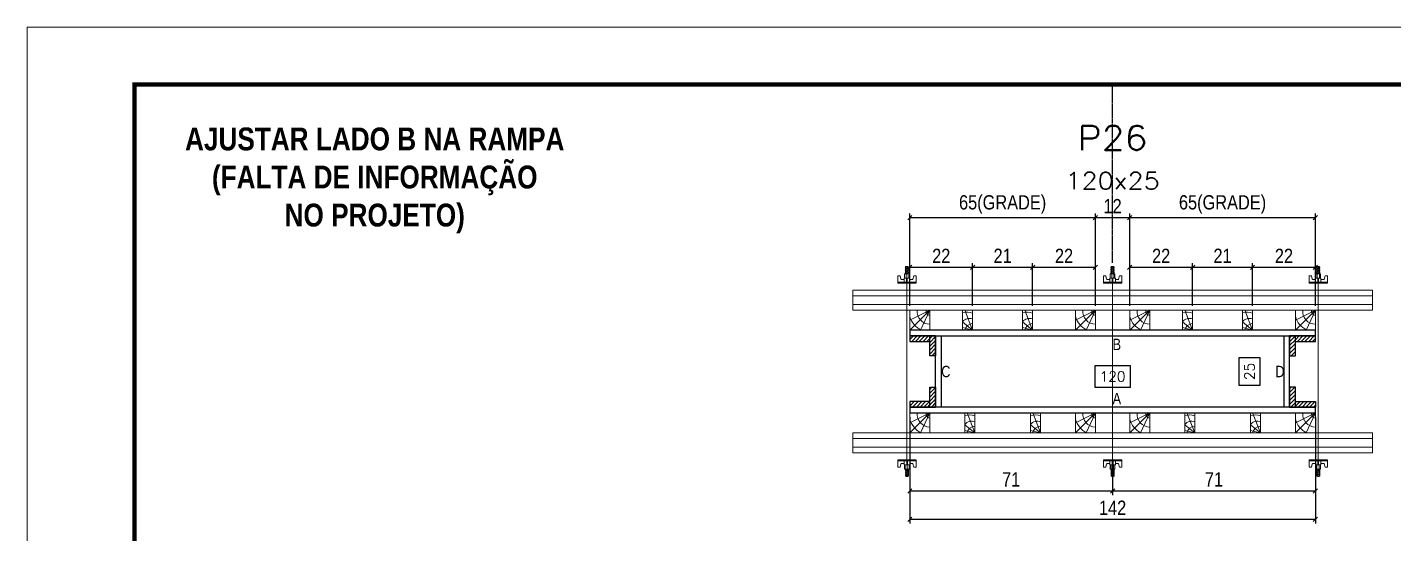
# Model space of a CAD drawing. Header units: millimetres. Extents: x 1945 to 8225, y 304 to 15137.
# Drawn here: x 6700 to 7657, y 4445 to 4800 of the extents above; entities that cross this region are included whole.
import ezdxf
from ezdxf.enums import TextEntityAlignment as Align

# ---------------------------------------------------------------- set-up
doc = ezdxf.new("R2010")
doc.units = ezdxf.units.MM
doc.linetypes.add('DASHED', pattern=[0.75, 0.5, -0.25])
doc.linetypes.add('HIDDEN', pattern=[0.375, 0.25, -0.125])
for name, color, linetype in [('COTA', 241, 'Continuous'), ('NOMENCLATURA', 7, 'Continuous'), ('Painéis', 200, 'Continuous'), ('PONTALETE', 7, 'Continuous'), ('SARRAFO', 251, 'Continuous'), ('Texto de Titulo', 7, 'Continuous'), ('Texto Qtd Sarr', 242, 'Continuous')]:
    doc.layers.add(name, color=color, linetype=linetype)
for name, color, linetype, lineweight in [('Folhas', 255, 'Continuous', 9), ('Hachura', 251, 'Continuous', 9), ('Madeira', 126, 'Continuous', 18), ('Perfil Metálico', 224, 'Continuous', 18), ('SARRAFO DE PRESSAO', 251, 'DASHED', 9), ('Texto Seção', 7, 'Continuous', 15)]:
    doc.layers.add(name, color=color, linetype=linetype, lineweight=lineweight)
doc.styles.add('COTA TECNICA 2X', font='techl___.ttf', dxfattribs={"height": 10})
doc.styles.add('ROMANC', font='techb___.ttf', dxfattribs={"height": 2.5})
doc.styles.add('ROMANS', font='romans.shx')
doc.styles.get("Standard").update_dxf_attribs({"font": 'arial.ttf'})
doc.dimstyles.new('cotax2', dxfattribs={"dimtxt": 10, "dimasz": 3, "dimexe": 3, "dimexo": 3, "dimgap": 3, "dimtad": 1, "dimdec": 1, "dimlfac": 0.5, "dimzin": 12, "dimdsep": 46, "dimtxsty": 'COTA TECNICA 2X', "dimblk1": 'OBLIQUE', "dimblk2": 'OBLIQUE', "dimsah": 1, "dimcen": 0.9, "dimclrd": 256, "dimclre": 256, "dimclrt": 256, "dimadec": 1, "dimazin": 3, "dimtfac": 1, "dimtdec": 1, "dimtmove": 2, "dimatfit": 3, "dimfxl": 1, "dimtolj": 1, "dimtzin": 12, "dimarcsym": 0})
doc.dimstyles.new('SECÇÃO 2', dxfattribs={"dimtxt": 7, "dimasz": 6, "dimexe": 0.18, "dimexo": 2, "dimgap": -4, "dimtad": 3, "dimdec": 1, "dimlfac": 0.5, "dimzin": 12, "dimdsep": 46, "dimtxsty": 'ROMANS', "dimblk": 'ARCHTICK', "dimcen": 0.09, "dimse1": 1, "dimse2": 1, "dimsd1": 1, "dimsd2": 1, "dimclrd": 180, "dimclre": 5, "dimclrt": 1, "dimadec": 0, "dimazin": 3, "dimtfac": 1, "dimtdec": 1, "dimtofl": 0, "dimtmove": 0, "dimatfit": 3, "dimldrblk": 'ARCHTICK', "dimfxl": 1, "dimtolj": 1, "dimtzin": 0, "dimarcsym": 0})
pattern_1 = [(46, (9004.8572, 8988.1853), (-1.3703423, 1.3233242), [])]

# ---------------------------------------------------------------- blocks, each defined once
blk = doc.blocks.new('9999999999')
at = {"layer": 'Folhas'}
blk.add_lwpolyline([(98138.98, 34190.21), (99623.98, 34190.21), (99623.98, 35240.21), (98138.98, 35240.21)], close=True, dxfattribs=at)
at = {"layer": 'Folhas', "color": 30, "const_width": 3}
blk.add_lwpolyline([(98213.98, 34230.21), (99583.98, 34230.21), (99583.98, 35200.21), (98213.98, 35200.21)], close=True, dxfattribs=at)
blk = doc.blocks.new('_Oblique')
at = {"color": 0, "linetype": 'ByBlock', "lineweight": -2}
blk.add_line((-0.5, -0.5), (0.5, 0.5), dxfattribs=at)
blk = doc.blocks.new('*D1454')
at = {"layer": 'COTA', "linetype": 'Continuous', "lineweight": -2, "ltscale": 30, "transparency": 16777216}
for p, q in [((7317.86, 4526.79), (7317.86, 4452.25)), ((7601.86, 4526.79), (7601.86, 4452.25)), ((7317.86, 4455.25), (7601.86, 4455.25))]:
    blk.add_line(p, q, dxfattribs=at)
at = {"layer": 'Defpoints', "color": 0, "linetype": 'Continuous', "ltscale": 30, "transparency": 16777216}
for p in [(7317.86, 4529.79), (7601.86, 4529.79), (7601.86, 4455.25)]:
    blk.add_point(p, dxfattribs=at)
at = {"layer": 'COTA', "linetype": 'Continuous', "lineweight": -2, "ltscale": 30, "transparency": 16777216, "xscale": 3, "yscale": 3, "zscale": 3, "rotation": 180}
blk.add_blockref('_Oblique', (7317.86, 4455.25), dxfattribs=at)
at = {"layer": 'COTA', "linetype": 'Continuous', "lineweight": -2, "ltscale": 30, "transparency": 16777216, "xscale": 3, "yscale": 3, "zscale": 3}
blk.add_blockref('_Oblique', (7601.86, 4455.25), dxfattribs=at)
at = {"layer": 'COTA', "linetype": 'Continuous', "ltscale": 30, "transparency": 16777216, "insert": (7459.86, 4463.33), "char_height": 10, "attachment_point": 5, "style": 'COTA TECNICA 2X'}
blk.add_mtext('\\A1;142', dxfattribs=at)
blk = doc.blocks.new('*D1469')
at = {"layer": 'COTA', "color": 180, "lineweight": -2, "transparency": 16777216}
for p, q in [((7472.36, 4562.79), (7447.36, 4562.79)), ((7447.36, 4562.79), (7447.36, 4547.79)), ((7472.36, 4547.79), (7472.36, 4562.79)), ((7447.36, 4547.79), (7472.36, 4547.79))]:
    blk.add_line(p, q, dxfattribs=at)
at = {"layer": 'Defpoints', "color": 0, "transparency": 16777216}
for p in [(7579.86, 4543.79), (7339.86, 4533.79), (7579.86, 4533.79)]:
    blk.add_point(p, dxfattribs=at)
at = {"layer": 'COTA', "color": 1, "transparency": 16777216, "insert": (7459.86, 4555.29), "char_height": 7, "attachment_point": 5, "style": 'ROMANS'}
blk.add_mtext('\\A1;120', dxfattribs=at)
blk = doc.blocks.new('_ArchTick')
at = {"color": 0, "linetype": 'ByBlock', "const_width": 0.15}
blk.add_lwpolyline([(-0.5, -0.5), (0.5, 0.5)], dxfattribs=at)
blk = doc.blocks.new('B1A.E')
at = {"layer": 'Madeira', "linetype": 'ByBlock', "ltscale": 0.05}
for p, q in [((0, 7), (0, 0)), ((0, 7), (0, 0)), ((7, 7), (7, 0)), ((7, 7), (7, 0))]:
    blk.add_line(p, q, dxfattribs=at)
at = {"layer": 'Madeira', "ltscale": 0.05}
for p, q in [((0, 7), (7, 7)), ((7, 7), (0, 0)), ((7, 7), (0, 3.5)), ((7, 7), (3.77, 0)), ((7, 0), (0, 0))]:
    blk.add_line(p, q, dxfattribs=at)
for centre, radius, start, end in [((7.08, 6.57), 4.53, 174.4861, 268.9531), ((7.09, 6.61), 1.41, 163.7819, 266.2825), ((7.54, 7), 7.87, 196.5528, 242.8845)]:
    blk.add_arc(centre, radius, start, end, dxfattribs=at)
blk = doc.blocks.new('B1A.D')
at = {"layer": 'COTA', "linetype": 'ByBlock'}
blk.add_blockref('B1A.E', (-7, 0), dxfattribs=at)
blk = doc.blocks.new('MEIO PONTALETE')
at = {"layer": 'Madeira'}
for q in [(2.71, 7), (3.5, 2.88), (3.5, 0.87)]:
    blk.add_line((0, 0), q, dxfattribs=at)
blk.add_lwpolyline([(0, 0), (3.5, 0), (3.5, 7), (0, 7)], close=True, dxfattribs=at)
for centre, radius, start, end in [((2.04, 0.06), 6.23, 76.4499, 109.0913), ((1.09, 0.9), 3.19, 40.9063, 109.9847), ((-0.21, -0.78), 3.09, 14.6322, 86.0383)]:
    blk.add_arc(centre, radius, start, end, dxfattribs=at)
blk = doc.blocks.new('BLOCK 2')
at = {"layer": 'PONTALETE', "color": 1, "xscale": -2, "yscale": 2, "zscale": 2}
blk.add_blockref('MEIO PONTALETE', (131231.05, 34113.97), dxfattribs=at)
blk = doc.blocks.new('A2')
at = {"layer": 'COTA', "linetype": 'ByBlock'}
blk.add_blockref('BLOCK 2', (-131205.24, -34118.58), dxfattribs=at)
blk = doc.blocks.new('B2A')
at = {"layer": 'COTA', "linetype": 'ByBlock', "xscale": 10, "yscale": 10, "zscale": 10}
blk.add_blockref('A2', (-188.1, 46), dxfattribs=at)
blk = doc.blocks.new('B2A.E')
at = {"layer": 'COTA', "linetype": 'ByBlock', "xscale": 0.05000874370170691, "yscale": 0.05000874370170691, "zscale": 0.05000874370170691}
blk.add_blockref('B2A', (0, 0), dxfattribs=at)
blk = doc.blocks.new('B1B.E')
at = {"layer": 'Madeira', "linetype": 'ByBlock', "ltscale": 0.05}
for p, q in [((0, 0), (0, -7)), ((0, 0), (0, -7)), ((7, 0), (7, -7)), ((7, 0), (7, -7))]:
    blk.add_line(p, q, dxfattribs=at)
at = {"layer": 'Madeira', "ltscale": 0.05}
for p, q in [((0, 0), (7, 0)), ((7, 0), (0, -7)), ((7, 0), (0, -3.5)), ((7, 0), (3.77, -7)), ((7, -7), (0, -7))]:
    blk.add_line(p, q, dxfattribs=at)
for centre, radius, start, end in [((7.08, -0.43), 4.53, 174.4861, 268.9531), ((7.09, -0.39), 1.41, 163.7819, 266.2825), ((7.54, 0), 7.87, 196.5528, 242.8845)]:
    blk.add_arc(centre, radius, start, end, dxfattribs=at)
blk = doc.blocks.new('B1B.D')
at = {"layer": 'Madeira', "linetype": 'ByBlock', "ltscale": 0.05}
for p, q in [((-7, 0), (-7, -7)), ((-7, 0), (-7, -7)), ((0, 0), (0, -7)), ((0, 0), (0, -7))]:
    blk.add_line(p, q, dxfattribs=at)
at = {"layer": 'Madeira', "ltscale": 0.05}
for p, q in [((-7, 0), (0, 0)), ((0, 0), (-7, -7)), ((0, 0), (-7, -3.5)), ((0, 0), (-3.23, -7)), ((0, -7), (-7, -7))]:
    blk.add_line(p, q, dxfattribs=at)
for centre, radius, start, end in [((0.54, 0), 7.87, 196.5528, 242.8845), ((0.08, -0.44), 4.53, 174.4861, 268.9531), ((0.09, -0.39), 1.41, 163.7819, 266.2825)]:
    blk.add_arc(centre, radius, start, end, dxfattribs=at)
blk = doc.blocks.new('*D1470')
at = {"layer": 'COTA', "linetype": 'Continuous', "lineweight": -2, "ltscale": 30, "transparency": 16777216}
for p, q in [((7317.86, 4609.59), (7317.86, 4669.59)), ((7447.86, 4609.59), (7447.86, 4669.59)), ((7317.86, 4666.59), (7447.86, 4666.59))]:
    blk.add_line(p, q, dxfattribs=at)
at = {"layer": 'Defpoints', "color": 0, "linetype": 'Continuous', "ltscale": 30, "transparency": 16777216}
for p in [(7447.86, 4666.59), (7317.86, 4606.59), (7447.86, 4606.59)]:
    blk.add_point(p, dxfattribs=at)
at = {"layer": 'COTA', "linetype": 'Continuous', "lineweight": -2, "ltscale": 30, "transparency": 16777216, "xscale": 3, "yscale": 3, "zscale": 3, "rotation": 180}
blk.add_blockref('_Oblique', (7317.86, 4666.59), dxfattribs=at)
at = {"layer": 'COTA', "linetype": 'Continuous', "lineweight": -2, "ltscale": 30, "transparency": 16777216, "xscale": 3, "yscale": 3, "zscale": 3}
blk.add_blockref('_Oblique', (7447.86, 4666.59), dxfattribs=at)
at = {"layer": 'COTA', "linetype": 'Continuous', "ltscale": 30, "transparency": 16777216, "insert": (7382.86, 4675.81), "char_height": 10, "attachment_point": 5, "style": 'COTA TECNICA 2X'}
blk.add_mtext('\\A1;65(GRADE)', dxfattribs=at)
blk = doc.blocks.new('B2B.E')
at = {"layer": 'COTA', "linetype": 'ByBlock'}
blk.add_blockref('B2A.E', (0, -7), dxfattribs=at)
blk = doc.blocks.new('*D1471')
at = {"layer": 'COTA', "linetype": 'Continuous', "lineweight": -2, "ltscale": 30, "transparency": 16777216}
for p, q in [((7317.86, 4604.79), (7317.86, 4634.79)), ((7317.86, 4631.79), (7361.86, 4631.79)), ((7361.86, 4604.79), (7361.86, 4634.79))]:
    blk.add_line(p, q, dxfattribs=at)
at = {"layer": 'Defpoints', "color": 0, "linetype": 'Continuous', "ltscale": 30, "transparency": 16777216}
for p in [(7361.86, 4631.79), (7317.86, 4601.79), (7361.86, 4601.79)]:
    blk.add_point(p, dxfattribs=at)
at = {"layer": 'COTA', "linetype": 'Continuous', "lineweight": -2, "ltscale": 30, "transparency": 16777216, "xscale": 3, "yscale": 3, "zscale": 3, "rotation": 180}
blk.add_blockref('_Oblique', (7317.86, 4631.79), dxfattribs=at)
at = {"layer": 'COTA', "linetype": 'Continuous', "lineweight": -2, "ltscale": 30, "transparency": 16777216, "xscale": 3, "yscale": 3, "zscale": 3}
blk.add_blockref('_Oblique', (7361.86, 4631.79), dxfattribs=at)
at = {"layer": 'COTA', "linetype": 'Continuous', "ltscale": 30, "transparency": 16777216, "insert": (7339.86, 4639.79), "char_height": 10, "attachment_point": 5, "style": 'COTA TECNICA 2X'}
blk.add_mtext('\\A1;22', dxfattribs=at)
blk = doc.blocks.new('*D1472')
at = {"layer": 'COTA', "linetype": 'Continuous', "lineweight": -2, "ltscale": 30, "transparency": 16777216}
for p, q in [((7361.86, 4604.79), (7361.86, 4634.79)), ((7361.86, 4631.79), (7403.86, 4631.79)), ((7403.86, 4604.79), (7403.86, 4634.79))]:
    blk.add_line(p, q, dxfattribs=at)
at = {"layer": 'Defpoints', "color": 0, "linetype": 'Continuous', "ltscale": 30, "transparency": 16777216}
for p in [(7403.86, 4631.79), (7361.86, 4601.79), (7403.86, 4601.79)]:
    blk.add_point(p, dxfattribs=at)
at = {"layer": 'COTA', "linetype": 'Continuous', "lineweight": -2, "ltscale": 30, "transparency": 16777216, "xscale": 3, "yscale": 3, "zscale": 3, "rotation": 180}
blk.add_blockref('_Oblique', (7361.86, 4631.79), dxfattribs=at)
at = {"layer": 'COTA', "linetype": 'Continuous', "lineweight": -2, "ltscale": 30, "transparency": 16777216, "xscale": 3, "yscale": 3, "zscale": 3}
blk.add_blockref('_Oblique', (7403.86, 4631.79), dxfattribs=at)
at = {"layer": 'COTA', "linetype": 'Continuous', "ltscale": 30, "transparency": 16777216, "insert": (7382.86, 4639.84), "char_height": 10, "attachment_point": 5, "style": 'COTA TECNICA 2X'}
blk.add_mtext('\\A1;21', dxfattribs=at)
blk = doc.blocks.new('*D1473')
at = {"layer": 'COTA', "linetype": 'Continuous', "lineweight": -2, "ltscale": 30, "transparency": 16777216}
for p, q in [((7403.86, 4604.79), (7403.86, 4634.79)), ((7403.86, 4631.79), (7447.86, 4631.79)), ((7447.86, 4604.79), (7447.86, 4634.79))]:
    blk.add_line(p, q, dxfattribs=at)
at = {"layer": 'Defpoints', "color": 0, "linetype": 'Continuous', "ltscale": 30, "transparency": 16777216}
for p in [(7447.86, 4631.79), (7403.86, 4601.79), (7447.86, 4601.79)]:
    blk.add_point(p, dxfattribs=at)
at = {"layer": 'COTA', "linetype": 'Continuous', "lineweight": -2, "ltscale": 30, "transparency": 16777216, "xscale": 3, "yscale": 3, "zscale": 3, "rotation": 180}
blk.add_blockref('_Oblique', (7403.86, 4631.79), dxfattribs=at)
at = {"layer": 'COTA', "linetype": 'Continuous', "lineweight": -2, "ltscale": 30, "transparency": 16777216, "xscale": 3, "yscale": 3, "zscale": 3}
blk.add_blockref('_Oblique', (7447.86, 4631.79), dxfattribs=at)
at = {"layer": 'COTA', "linetype": 'Continuous', "ltscale": 30, "transparency": 16777216, "insert": (7425.86, 4639.79), "char_height": 10, "attachment_point": 5, "style": 'COTA TECNICA 2X'}
blk.add_mtext('\\A1;22', dxfattribs=at)
blk = doc.blocks.new('*D1474')
at = {"layer": 'COTA', "linetype": 'Continuous', "lineweight": -2, "ltscale": 30, "transparency": 16777216}
for p, q in [((7447.86, 4609.59), (7447.86, 4669.59)), ((7471.86, 4609.59), (7471.86, 4669.59)), ((7447.86, 4666.59), (7471.86, 4666.59))]:
    blk.add_line(p, q, dxfattribs=at)
at = {"layer": 'Defpoints', "color": 0, "linetype": 'Continuous', "ltscale": 30, "transparency": 16777216}
for p in [(7471.86, 4666.59), (7447.86, 4606.59), (7471.86, 4606.59)]:
    blk.add_point(p, dxfattribs=at)
at = {"layer": 'COTA', "linetype": 'Continuous', "lineweight": -2, "ltscale": 30, "transparency": 16777216, "xscale": 3, "yscale": 3, "zscale": 3, "rotation": 180}
blk.add_blockref('_Oblique', (7447.86, 4666.59), dxfattribs=at)
at = {"layer": 'COTA', "linetype": 'Continuous', "lineweight": -2, "ltscale": 30, "transparency": 16777216, "xscale": 3, "yscale": 3, "zscale": 3}
blk.add_blockref('_Oblique', (7471.86, 4666.59), dxfattribs=at)
at = {"layer": 'COTA', "linetype": 'Continuous', "ltscale": 30, "transparency": 16777216, "insert": (7459.86, 4674.64), "char_height": 10, "attachment_point": 5, "style": 'COTA TECNICA 2X'}
blk.add_mtext('\\A1;12', dxfattribs=at)
blk = doc.blocks.new('*D1475')
at = {"layer": 'COTA', "linetype": 'Continuous', "lineweight": -2, "ltscale": 30, "transparency": 16777216}
for p, q in [((7471.86, 4609.59), (7471.86, 4669.59)), ((7601.86, 4609.59), (7601.86, 4669.59)), ((7471.86, 4666.59), (7601.86, 4666.59))]:
    blk.add_line(p, q, dxfattribs=at)
at = {"layer": 'Defpoints', "color": 0, "linetype": 'Continuous', "ltscale": 30, "transparency": 16777216}
for p in [(7601.86, 4666.59), (7471.86, 4606.59), (7601.86, 4606.59)]:
    blk.add_point(p, dxfattribs=at)
at = {"layer": 'COTA', "linetype": 'Continuous', "lineweight": -2, "ltscale": 30, "transparency": 16777216, "xscale": 3, "yscale": 3, "zscale": 3, "rotation": 180}
blk.add_blockref('_Oblique', (7471.86, 4666.59), dxfattribs=at)
at = {"layer": 'COTA', "linetype": 'Continuous', "lineweight": -2, "ltscale": 30, "transparency": 16777216, "xscale": 3, "yscale": 3, "zscale": 3}
blk.add_blockref('_Oblique', (7601.86, 4666.59), dxfattribs=at)
at = {"layer": 'COTA', "linetype": 'Continuous', "ltscale": 30, "transparency": 16777216, "insert": (7536.86, 4675.81), "char_height": 10, "attachment_point": 5, "style": 'COTA TECNICA 2X'}
blk.add_mtext('\\A1;65(GRADE)', dxfattribs=at)
blk = doc.blocks.new('*D1476')
at = {"layer": 'COTA', "linetype": 'Continuous', "lineweight": -2, "ltscale": 30, "transparency": 16777216}
for p, q in [((7471.86, 4604.79), (7471.86, 4634.79)), ((7471.86, 4631.79), (7515.86, 4631.79)), ((7515.86, 4604.79), (7515.86, 4634.79))]:
    blk.add_line(p, q, dxfattribs=at)
at = {"layer": 'Defpoints', "color": 0, "linetype": 'Continuous', "ltscale": 30, "transparency": 16777216}
for p in [(7515.86, 4631.79), (7471.86, 4601.79), (7515.86, 4601.79)]:
    blk.add_point(p, dxfattribs=at)
at = {"layer": 'COTA', "linetype": 'Continuous', "lineweight": -2, "ltscale": 30, "transparency": 16777216, "xscale": 3, "yscale": 3, "zscale": 3, "rotation": 180}
blk.add_blockref('_Oblique', (7471.86, 4631.79), dxfattribs=at)
at = {"layer": 'COTA', "linetype": 'Continuous', "lineweight": -2, "ltscale": 30, "transparency": 16777216, "xscale": 3, "yscale": 3, "zscale": 3}
blk.add_blockref('_Oblique', (7515.86, 4631.79), dxfattribs=at)
at = {"layer": 'COTA', "linetype": 'Continuous', "ltscale": 30, "transparency": 16777216, "insert": (7493.86, 4639.79), "char_height": 10, "attachment_point": 5, "style": 'COTA TECNICA 2X'}
blk.add_mtext('\\A1;22', dxfattribs=at)
blk = doc.blocks.new('*D1477')
at = {"layer": 'COTA', "linetype": 'Continuous', "lineweight": -2, "ltscale": 30, "transparency": 16777216}
for p, q in [((7515.86, 4604.79), (7515.86, 4634.79)), ((7515.86, 4631.79), (7557.86, 4631.79)), ((7557.86, 4604.79), (7557.86, 4634.79))]:
    blk.add_line(p, q, dxfattribs=at)
at = {"layer": 'Defpoints', "color": 0, "linetype": 'Continuous', "ltscale": 30, "transparency": 16777216}
for p in [(7557.86, 4631.79), (7515.86, 4601.79), (7557.86, 4601.79)]:
    blk.add_point(p, dxfattribs=at)
at = {"layer": 'COTA', "linetype": 'Continuous', "lineweight": -2, "ltscale": 30, "transparency": 16777216, "xscale": 3, "yscale": 3, "zscale": 3, "rotation": 180}
blk.add_blockref('_Oblique', (7515.86, 4631.79), dxfattribs=at)
at = {"layer": 'COTA', "linetype": 'Continuous', "lineweight": -2, "ltscale": 30, "transparency": 16777216, "xscale": 3, "yscale": 3, "zscale": 3}
blk.add_blockref('_Oblique', (7557.86, 4631.79), dxfattribs=at)
at = {"layer": 'COTA', "linetype": 'Continuous', "ltscale": 30, "transparency": 16777216, "insert": (7536.86, 4639.84), "char_height": 10, "attachment_point": 5, "style": 'COTA TECNICA 2X'}
blk.add_mtext('\\A1;21', dxfattribs=at)
blk = doc.blocks.new('*D1478')
at = {"layer": 'COTA', "linetype": 'Continuous', "lineweight": -2, "ltscale": 30, "transparency": 16777216}
for p, q in [((7557.86, 4604.79), (7557.86, 4634.79)), ((7557.86, 4631.79), (7601.86, 4631.79)), ((7601.86, 4604.79), (7601.86, 4634.79))]:
    blk.add_line(p, q, dxfattribs=at)
at = {"layer": 'Defpoints', "color": 0, "linetype": 'Continuous', "ltscale": 30, "transparency": 16777216}
for p in [(7601.86, 4631.79), (7557.86, 4601.79), (7601.86, 4601.79)]:
    blk.add_point(p, dxfattribs=at)
at = {"layer": 'COTA', "linetype": 'Continuous', "lineweight": -2, "ltscale": 30, "transparency": 16777216, "xscale": 3, "yscale": 3, "zscale": 3, "rotation": 180}
blk.add_blockref('_Oblique', (7557.86, 4631.79), dxfattribs=at)
at = {"layer": 'COTA', "linetype": 'Continuous', "lineweight": -2, "ltscale": 30, "transparency": 16777216, "xscale": 3, "yscale": 3, "zscale": 3}
blk.add_blockref('_Oblique', (7601.86, 4631.79), dxfattribs=at)
at = {"layer": 'COTA', "linetype": 'Continuous', "ltscale": 30, "transparency": 16777216, "insert": (7579.86, 4639.79), "char_height": 10, "attachment_point": 5, "style": 'COTA TECNICA 2X'}
blk.add_mtext('\\A1;22', dxfattribs=at)
blk = doc.blocks.new('C')
at = {"layer": 'Hachura', "color": 0}
for p, q in [((0, 3.22), (0, -3.22)), ((0.45, 3.22), (0, 3.22)), ((0.46, 3.16), (0, 3.16)), ((0.46, 3.05), (0, 3.05)), ((0.46, 2.88), (0, 2.88)), ((0, 2.75), (0, -1.16)), ((0.46, 2.65), (0, 2.65)), ((0.46, 2.23), (0, 2.23)), ((0.46, 1.51), (0, 1.51)), ((0.39, 0.49), (0.17, 0.49)), ((0.45, -3.23), (0.45, 3.22)), ((0.45, 3.22), (2.58, 3.22)), ((1.74, 0.97), (0.45, 0.97)), ((1.45, 0.1), (0.45, 0.1)), ((1.35, 1.94), (1.35, 0.96)), ((2.58, 2.39), (1.47, 2.09)), ((1.74, -0.97), (1.74, 0.97)), ((1.74, 0.97), (1.74, 0.84)), ((1.74, 0.97), (1.74, 0.84)), ((1.74, 0.84), (3.35, 0.84)), ((3.35, 0.45), (1.74, 0.45)), ((2.58, 3.22), (2.58, 2.39)), ((3.32, 0.84), (3.32, -0.84)), ((3.35, 0.84), (3.35, -0.84)), ((3.68, 0.45), (3.35, 0.45)), ((3.84, -0.52), (3.35, 0.45)), ((3.35, 0.06), (3.67, -0.57)), ((3.68, 0.45), (4.16, -0.52)), ((3.72, 0.5), (4.25, -0.57)), ((4.37, -0.55), (3.83, 0.53)), ((4.15, 0.45), (3.93, 0.45)), ((4.42, -0.52), (3.93, 0.45)), ((4.15, 0.45), (4.26, 0.45)), ((4.26, 0.45), (4.74, -0.52)), ((4.3, 0.5), (4.83, -0.57)), ((4.95, -0.55), (4.41, 0.53)), ((4.51, 0.45), (4.84, 0.45)), ((5, -0.52), (4.51, 0.45)), ((4.84, 0.45), (5.32, -0.52)), ((4.88, 0.5), (5.41, -0.57)), ((5.53, -0.55), (4.99, 0.53)), ((5.58, -0.52), (5.09, 0.45)), ((5.42, 0.45), (5.09, 0.45)), ((5.58, -0.52), (5.09, 0.45)), ((5.42, 0.45), (5.74, -0.19)), ((5.46, 0.5), (5.74, -0.07)), ((5.74, 0.19), (5.57, 0.53)), ((5.74, 0.32), (5.68, 0.45)), ((5.68, 0.45), (5.74, 0.45)), ((5.74, 0.45), (5.9, 0.29)), ((5.74, 0.45), (5.74, -0.52)), ((5.9, -0.36), (5.9, 0.29)), ((0.45, 0), (0, 0)), ((0.46, -1.52), (0, -1.52)), ((0.46, -2.23), (0, -2.23)), ((0.46, -2.65), (0, -2.65)), ((0.46, -2.88), (0, -2.88)), ((0.46, -3.05), (0, -3.05)), ((0.46, -3.16), (0, -3.16)), ((0, -3.22), (2.57, -3.22)), ((0.08, -0.48), (0.29, -0.48)), ((0.29, -0.48), (0.4, -0.48)), ((0.45, 0), (0.45, -0.97)), ((0.45, -0.16), (1.45, -0.16)), ((0.45, -0.65), (0.45, -0.32)), ((0.45, -3.23), (0.45, -0.65)), ((0.45, -0.97), (1.74, -0.97)), ((1.35, -1.94), (1.35, -0.97)), ((2.58, -2.39), (1.47, -2.1)), ((3.35, -0.32), (1.74, -0.32)), ((3.35, -0.84), (1.74, -0.84)), ((2.58, -3.23), (2.58, -2.39)), ((3.35, -0.07), (3.58, -0.52)), ((3.35, -0.52), (3.58, -0.52)), ((3.84, -0.52), (4.16, -0.52)), ((4.42, -0.52), (4.74, -0.52)), ((4.63, -0.52), (4.74, -0.52)), ((5, -0.52), (5.32, -0.52)), ((5.58, -0.52), (5.74, -0.52)), ((5.74, -0.52), (5.9, -0.36)), ((5.74, -0.52), (5.74, -0.52))]:
    blk.add_line(p, q, dxfattribs=at)
for centre, radius, start, end in [((1.52, 1.94), 0.161, 104.7436, 180), ((1.44, -0.03), 0.129, 272.695, 87.305), ((3.81, 0.39), 0.143, 25.5688, 154.4312), ((4.39, 0.39), 0.143, 25.5688, 154.4312), ((4.97, 0.39), 0.143, 25.5688, 154.4312), ((5.55, 0.39), 0.143, 25.5688, 154.4312), ((0.17, -0.37), 0.174, 221.744, 317.8592), ((1.52, -1.94), 0.161, 180, 255.2564), ((3.71, -0.4), 0.174, 222.1408, 318.256), ((4.29, -0.4), 0.174, 222.1408, 318.256), ((4.87, -0.4), 0.174, 222.1408, 318.256), ((5.45, -0.4), 0.174, 222.1408, 318.256), ((5.61, -0.4), 0.174, 317.8592, 318.256)]:
    blk.add_arc(centre, radius, start, end, dxfattribs=at)
blk = doc.blocks.new('PAR.CIM')
at = {"layer": 'Hachura', "linetype": 'Continuous', "xscale": -1, "rotation": 270}
blk.add_blockref('C', (0, 0), dxfattribs=at)
blk = doc.blocks.new('PAR.BAI')
at = {"layer": 'Hachura', "linetype": 'Continuous', "xscale": -1, "rotation": 90}
blk.add_blockref('C', (0, 0), dxfattribs=at)
blk = doc.blocks.new('*D1479')
at = {"layer": 'COTA', "linetype": 'Continuous', "lineweight": -2, "ltscale": 30, "transparency": 16777216}
for p, q in [((7317.86, 4495.85), (7317.86, 4472.13)), ((7459.86, 4493.99), (7459.86, 4472.13)), ((7317.86, 4475.13), (7459.86, 4475.13))]:
    blk.add_line(p, q, dxfattribs=at)
at = {"layer": 'Defpoints', "color": 0, "linetype": 'Continuous', "ltscale": 30, "transparency": 16777216}
for p in [(7317.86, 4498.85), (7459.86, 4496.99), (7459.86, 4475.13)]:
    blk.add_point(p, dxfattribs=at)
at = {"layer": 'COTA', "linetype": 'Continuous', "lineweight": -2, "ltscale": 30, "transparency": 16777216, "xscale": 3, "yscale": 3, "zscale": 3, "rotation": 180}
blk.add_blockref('_Oblique', (7317.86, 4475.13), dxfattribs=at)
at = {"layer": 'COTA', "linetype": 'Continuous', "lineweight": -2, "ltscale": 30, "transparency": 16777216, "xscale": 3, "yscale": 3, "zscale": 3}
blk.add_blockref('_Oblique', (7459.86, 4475.13), dxfattribs=at)
at = {"layer": 'COTA', "linetype": 'Continuous', "ltscale": 30, "transparency": 16777216, "insert": (7388.86, 4483.2), "char_height": 10, "attachment_point": 5, "style": 'COTA TECNICA 2X'}
blk.add_mtext('\\A1;71', dxfattribs=at)
blk = doc.blocks.new('*D1480')
at = {"layer": 'COTA', "linetype": 'Continuous', "lineweight": -2, "ltscale": 30, "transparency": 16777216}
for p, q in [((7459.86, 4493.99), (7459.86, 4472.13)), ((7601.86, 4496.57), (7601.86, 4472.13)), ((7459.86, 4475.13), (7601.86, 4475.13))]:
    blk.add_line(p, q, dxfattribs=at)
at = {"layer": 'Defpoints', "color": 0, "linetype": 'Continuous', "ltscale": 30, "transparency": 16777216}
for p in [(7601.86, 4499.57), (7459.86, 4496.99), (7601.86, 4475.13)]:
    blk.add_point(p, dxfattribs=at)
at = {"layer": 'COTA', "linetype": 'Continuous', "lineweight": -2, "ltscale": 30, "transparency": 16777216, "xscale": 3, "yscale": 3, "zscale": 3, "rotation": 180}
blk.add_blockref('_Oblique', (7459.86, 4475.13), dxfattribs=at)
at = {"layer": 'COTA', "linetype": 'Continuous', "lineweight": -2, "ltscale": 30, "transparency": 16777216, "xscale": 3, "yscale": 3, "zscale": 3}
blk.add_blockref('_Oblique', (7601.86, 4475.13), dxfattribs=at)
at = {"layer": 'COTA', "linetype": 'Continuous', "ltscale": 30, "transparency": 16777216, "insert": (7530.86, 4483.2), "char_height": 10, "attachment_point": 5, "style": 'COTA TECNICA 2X'}
blk.add_mtext('\\A1;71', dxfattribs=at)
blk = doc.blocks.new('*D1269')
at = {"layer": 'COTA', "color": 180, "lineweight": -2, "transparency": 16777216}
for p, q in [((7563.23, 4568.45), (7548.23, 4568.45)), ((7548.23, 4568.45), (7548.23, 4549.12)), ((7563.23, 4549.12), (7563.23, 4568.45)), ((7548.23, 4549.12), (7563.23, 4549.12))]:
    blk.add_line(p, q, dxfattribs=at)
at = {"layer": 'Defpoints', "color": 0, "transparency": 16777216}
for p in [(7567.23, 4583.79), (7579.86, 4583.79), (7579.86, 4533.79)]:
    blk.add_point(p, dxfattribs=at)
at = {"layer": 'COTA', "color": 1, "transparency": 16777216, "insert": (7555.73, 4558.79), "char_height": 7, "attachment_point": 5, "rotation": 90, "style": 'ROMANS'}
blk.add_mtext('\\A1;25', dxfattribs=at)
blk = doc.blocks.new('titulo1')
at = {"layer": 'Defpoints', "color": 252, "linetype": 'HIDDEN', "ltscale": 2}
blk.add_line((0, 0), (0, 125), dxfattribs=at)
at = {"layer": 'Defpoints', "style": 'ROMANS', "oblique": 15}
blk.add_attdef('FOLHA', text='', height=10, dxfattribs=at).set_placement((0, 15.58), align=Align.MIDDLE_CENTER)
at = {"layer": 'Texto Qtd Sarr', "color": 3, "style": 'ROMANS', "oblique": 15}
for tag, height, p in [('TITULO', 17, (0, 71.45)), ('SEÇÃO', 12, (0, 41.55))]:
    blk.add_attdef(tag, text='', height=height, dxfattribs=at).set_placement(p, align=Align.MIDDLE_CENTER)

msp = doc.modelspace()

# ---------------------------------------------------------------- hatches: boundary and pattern name
at = {"layer": 'SARRAFO', "linetype": 'Continuous', "ltscale": 30}
h = msp.add_hatch(dxfattribs=at)
h.set_pattern_fill('ANSI31', color=256, scale=0.6, angle=1)
h.set_pattern_definition(pattern_1)
h.paths.add_polyline_path([(7331.86, 4583.79), (7317.86, 4583.79), (7317.86, 4579.79), (7331.86, 4579.79)])
h = msp.add_hatch(dxfattribs=at)
h.set_pattern_fill('ANSI31', color=256, scale=0.6, angle=1)
h.set_pattern_definition(pattern_1)
h.paths.add_polyline_path([(7335.86, 4583.79), (7331.86, 4583.79), (7331.86, 4569.79), (7335.86, 4569.79)])
h = msp.add_hatch(dxfattribs=at)
h.set_pattern_fill('ANSI31', color=256, scale=0.6, angle=1)
h.set_pattern_definition(pattern_1)
h.paths.add_polyline_path([(7587.86, 4583.79), (7583.86, 4583.79), (7583.86, 4569.79), (7587.86, 4569.79)])
h = msp.add_hatch(dxfattribs=at)
h.set_pattern_fill('ANSI31', color=256, scale=0.6, angle=1)
h.set_pattern_definition(pattern_1)
h.paths.add_polyline_path([(7601.86, 4583.79), (7587.86, 4583.79), (7587.86, 4579.79), (7601.86, 4579.79)])
h = msp.add_hatch(dxfattribs=at)
h.set_pattern_fill('ANSI31', color=256, scale=0.6, angle=1)
h.set_pattern_definition(pattern_1)
h.paths.add_polyline_path([(7335.86, 4547.79), (7331.86, 4547.79), (7331.86, 4533.79), (7335.86, 4533.79)])
h = msp.add_hatch(dxfattribs=at)
h.set_pattern_fill('ANSI31', color=256, scale=0.6, angle=1)
h.set_pattern_definition(pattern_1)
h.paths.add_polyline_path([(7587.86, 4547.79), (7583.86, 4547.79), (7583.86, 4533.79), (7587.86, 4533.79)])
h = msp.add_hatch(dxfattribs=at)
h.set_pattern_fill('ANSI31', color=256, scale=0.6, angle=1)
h.set_pattern_definition(pattern_1)
h.paths.add_polyline_path([(7331.86, 4537.79), (7317.86, 4537.79), (7317.86, 4533.79), (7331.86, 4533.79)])
h = msp.add_hatch(dxfattribs=at)
h.set_pattern_fill('ANSI31', color=256, scale=0.6, angle=1)
h.set_pattern_definition(pattern_1)
h.paths.add_polyline_path([(7601.86, 4537.79), (7587.86, 4537.79), (7587.86, 4533.79), (7601.86, 4533.79)])

# ---------------------------------------------------------------- linework, layer by layer
at = {"layer": 'Hachura', "linetype": 'Continuous', "ltscale": 30}
for points in [[(7315.86, 4620.59), (7315.86, 4496.99)], [(7459.86, 4620.59), (7459.86, 4496.99)], [(7603.86, 4496.99), (7603.86, 4620.59)]]:
    msp.add_lwpolyline(points, dxfattribs=at)
at = {"layer": 'Painéis', "linetype": 'Continuous', "ltscale": 30}
for points in [[(7317.86, 4583.79), (7601.86, 4583.79), (7601.86, 4587.79), (7317.86, 4587.79)], [(7317.86, 4529.79), (7601.86, 4529.79), (7601.86, 4533.79), (7317.86, 4533.79)]]:
    msp.add_lwpolyline(points, close=True, dxfattribs=at)
for points in [[(7335.86, 4533.79), (7335.86, 4583.79)], [(7339.86, 4583.79), (7339.86, 4533.79)], [(7579.86, 4583.79), (7579.86, 4533.79)], [(7583.86, 4533.79), (7583.86, 4583.79)]]:
    msp.add_lwpolyline(points, dxfattribs=at)
at = {"layer": 'Perfil Metálico', "linetype": 'Continuous', "ltscale": 30}
for points in [[(7277.86, 4601.79), (7641.86, 4601.79), (7641.86, 4615.79), (7277.86, 4615.79)], [(7277.86, 4515.79), (7641.86, 4515.79), (7641.86, 4501.79), (7277.86, 4501.79)]]:
    msp.add_lwpolyline(points, close=True, dxfattribs=at)
for points in [[(7641.86, 4611.79), (7277.86, 4611.79)], [(7277.86, 4605.79), (7641.86, 4605.79)], [(7277.86, 4511.79), (7641.86, 4511.79)], [(7641.86, 4505.79), (7277.86, 4505.79)]]:
    msp.add_lwpolyline(points, dxfattribs=at)
at = {"layer": 'SARRAFO', "linetype": 'Continuous', "ltscale": 30}
msp.add_line((7583.86, 4533.79), (7601.86, 4533.79), dxfattribs=at)
for points in [[(7335.86, 4583.79), (7317.86, 4583.79), (7317.86, 4579.79), (7331.86, 4579.79)], [(7335.86, 4583.79), (7335.86, 4569.79), (7331.86, 4569.79), (7331.86, 4583.79)], [(7601.86, 4583.79), (7583.86, 4583.79), (7583.86, 4569.79), (7587.86, 4569.79), (7587.86, 4583.79)], [(7587.86, 4579.79), (7601.86, 4579.79), (7601.86, 4583.79)], [(7331.86, 4533.79), (7331.86, 4547.79), (7335.86, 4547.79), (7335.86, 4533.79)], [(7587.86, 4533.79), (7587.86, 4547.79), (7583.86, 4547.79), (7583.86, 4533.79)], [(7331.86, 4537.79), (7317.86, 4537.79), (7317.86, 4533.79), (7335.86, 4533.79)], [(7587.86, 4537.79), (7601.86, 4537.79), (7601.86, 4533.79)]]:
    msp.add_lwpolyline(points, dxfattribs=at)

# ---------------------------------------------------------------- block references
at = {"layer": 'Hachura', "linetype": 'Continuous', "ltscale": 30, "xscale": 2, "yscale": 2, "zscale": 2}
for name, p in [('PAR.CIM', (7315.86, 4620.59)), ('PAR.CIM', (7459.86, 4620.59)), ('PAR.CIM', (7603.86, 4620.59)), ('PAR.BAI', (7315.86, 4496.99)), ('PAR.BAI', (7459.86, 4496.99)), ('PAR.BAI', (7603.86, 4496.99))]:
    msp.add_blockref(name, p, dxfattribs=at)
at = {"layer": 'Madeira', "linetype": 'Continuous', "ltscale": 30, "xscale": 2, "yscale": 2, "zscale": 2}
for name, p in [('B1B.E', (7317.86, 4601.79)), ('B2B.E', (7354.86, 4601.79)), ('B2B.E', (7396.86, 4601.79)), ('B1B.D', (7447.86, 4601.79)), ('B1B.E', (7471.86, 4601.79)), ('B2B.E', (7508.86, 4601.79)), ('B2B.E', (7550.86, 4601.79)), ('B1B.D', (7601.86, 4601.79)), ('B1A.E', (7317.86, 4515.79)), ('B2A.E', (7356.36, 4515.79)), ('B2A.E', (7402.36, 4515.79)), ('B1A.D', (7447.86, 4515.79)), ('B1A.E', (7471.86, 4515.79)), ('B2A.E', (7510.36, 4515.79)), ('B2A.E', (7556.36, 4515.79)), ('B1A.D', (7601.86, 4515.79))]:
    msp.add_blockref(name, p, dxfattribs=at)
at = {"layer": 'SARRAFO DE PRESSAO', "color": 6, "linetype": 'ByBlock'}
msp.add_blockref('9999999999', (-91439.12, -30440.27), dxfattribs=at)
at = {"layer": 'Texto Seção'}
ref = msp.add_blockref('titulo1', (7459.86, 4634.93), dxfattribs=at)
ref.add_attrib('TITULO', 'P26', dxfattribs={"layer": 'Texto de Titulo', "color": 7, "height": 17, "style": 'ROMANS', "width": 1.1}).set_placement((7459.86, 4722.43), align=Align.MIDDLE_CENTER)
ref.add_attrib('SEÇÃO', '120x25', dxfattribs={"layer": 'Texto de Titulo', "color": 7, "height": 12, "style": 'ROMANS', "width": 1.1}).set_placement((7459.86, 4692.43), align=Align.MIDDLE_CENTER)

# ---------------------------------------------------------------- texts
at = {"layer": 'NOMENCLATURA', "linetype": 'Continuous', "ltscale": 30, "width": 0.8}
for s, p in [('B', (7459.86, 4573.79)), ('C', (7339.86, 4554.79)), ('D', (7573.86, 4554.79)), ('A', (7459.86, 4535.79))]:
    msp.add_text(s, height=8, dxfattribs=at).set_placement(p)
at = {"layer": 'NOMENCLATURA', "color": 2, "insert": (6943.14, 4729.73), "char_height": 16, "attachment_point": 2, "style": 'ROMANC'}
msp.add_mtext_dynamic_manual_height_columns('AJUSTAR LADO B NA RAMPA^J(FALTA DE INFORMAÇÃO^JNO PROJETO)', width=449.0761, gutter_width=1, heights=[0], dxfattribs=at)

# ---------------------------------------------------------------- dimensions: what is measured, and where the dimension line sits
at = {"layer": 'COTA', "linetype": 'Continuous', "ltscale": 30}
for base, p1, p2, picture, middle in [((7447.86, 4666.59), (7317.86, 4606.59), (7447.86, 4606.59), '*D1470', (7382.86, 4675.81)), ((7601.86, 4666.59), (7471.86, 4606.59), (7601.86, 4606.59), '*D1475', (7536.86, 4675.81))]:
    dim = msp.add_linear_dim(base=base, p1=p1, p2=p2, text='<>(GRADE)', dimstyle='cotax2', dxfattribs=at)
    dim.commit()
    dim.dimension.update_dxf_attribs({"geometry": picture, "text_midpoint": middle})
for base, p1, p2, picture, middle in [((7471.86, 4666.59), (7447.86, 4606.59), (7471.86, 4606.59), '*D1474', (7459.86, 4674.64)), ((7361.86, 4631.79), (7317.86, 4601.79), (7361.86, 4601.79), '*D1471', (7339.86, 4639.79)), ((7403.86, 4631.79), (7361.86, 4601.79), (7403.86, 4601.79), '*D1472', (7382.86, 4639.84)), ((7447.86, 4631.79), (7403.86, 4601.79), (7447.86, 4601.79), '*D1473', (7425.86, 4639.79)), ((7515.86, 4631.79), (7471.86, 4601.79), (7515.86, 4601.79), '*D1476', (7493.86, 4639.79)), ((7557.86, 4631.79), (7515.86, 4601.79), (7557.86, 4601.79), '*D1477', (7536.86, 4639.84)), ((7601.86, 4631.79), (7557.86, 4601.79), (7601.86, 4601.79), '*D1478', (7579.86, 4639.79)), ((7601.86, 4455.25), (7317.86, 4529.79), (7601.86, 4529.79), '*D1454', (7459.86, 4463.33)), ((7459.86, 4475.13), (7317.86, 4498.85), (7459.86, 4496.99), '*D1479', (7388.86, 4483.2)), ((7601.86, 4475.13), (7459.86, 4496.99), (7601.86, 4499.57), '*D1480', (7530.86, 4483.2))]:
    dim = msp.add_linear_dim(base=base, p1=p1, p2=p2, dimstyle='cotax2', dxfattribs=at)
    dim.commit()
    dim.dimension.update_dxf_attribs({"geometry": picture, "text_midpoint": middle})
at = {"layer": 'COTA'}
dim = msp.add_linear_dim(base=(7567.23, 4583.79), p1=(7579.86, 4533.79), p2=(7579.86, 4583.79), angle=90, dimstyle='SECÇÃO 2', dxfattribs=at)
dim.commit()
dim.dimension.update_dxf_attribs({"geometry": '*D1269', "text_midpoint": (7555.73, 4558.79)})
dim = msp.add_linear_dim(base=(7579.86, 4543.79), p1=(7339.86, 4533.79), p2=(7579.86, 4533.79), dimstyle='SECÇÃO 2', dxfattribs=at)
dim.commit()
dim.dimension.update_dxf_attribs({"geometry": '*D1469', "text_midpoint": (7459.86, 4555.29)})

doc.saveas('drawing.dxf')
